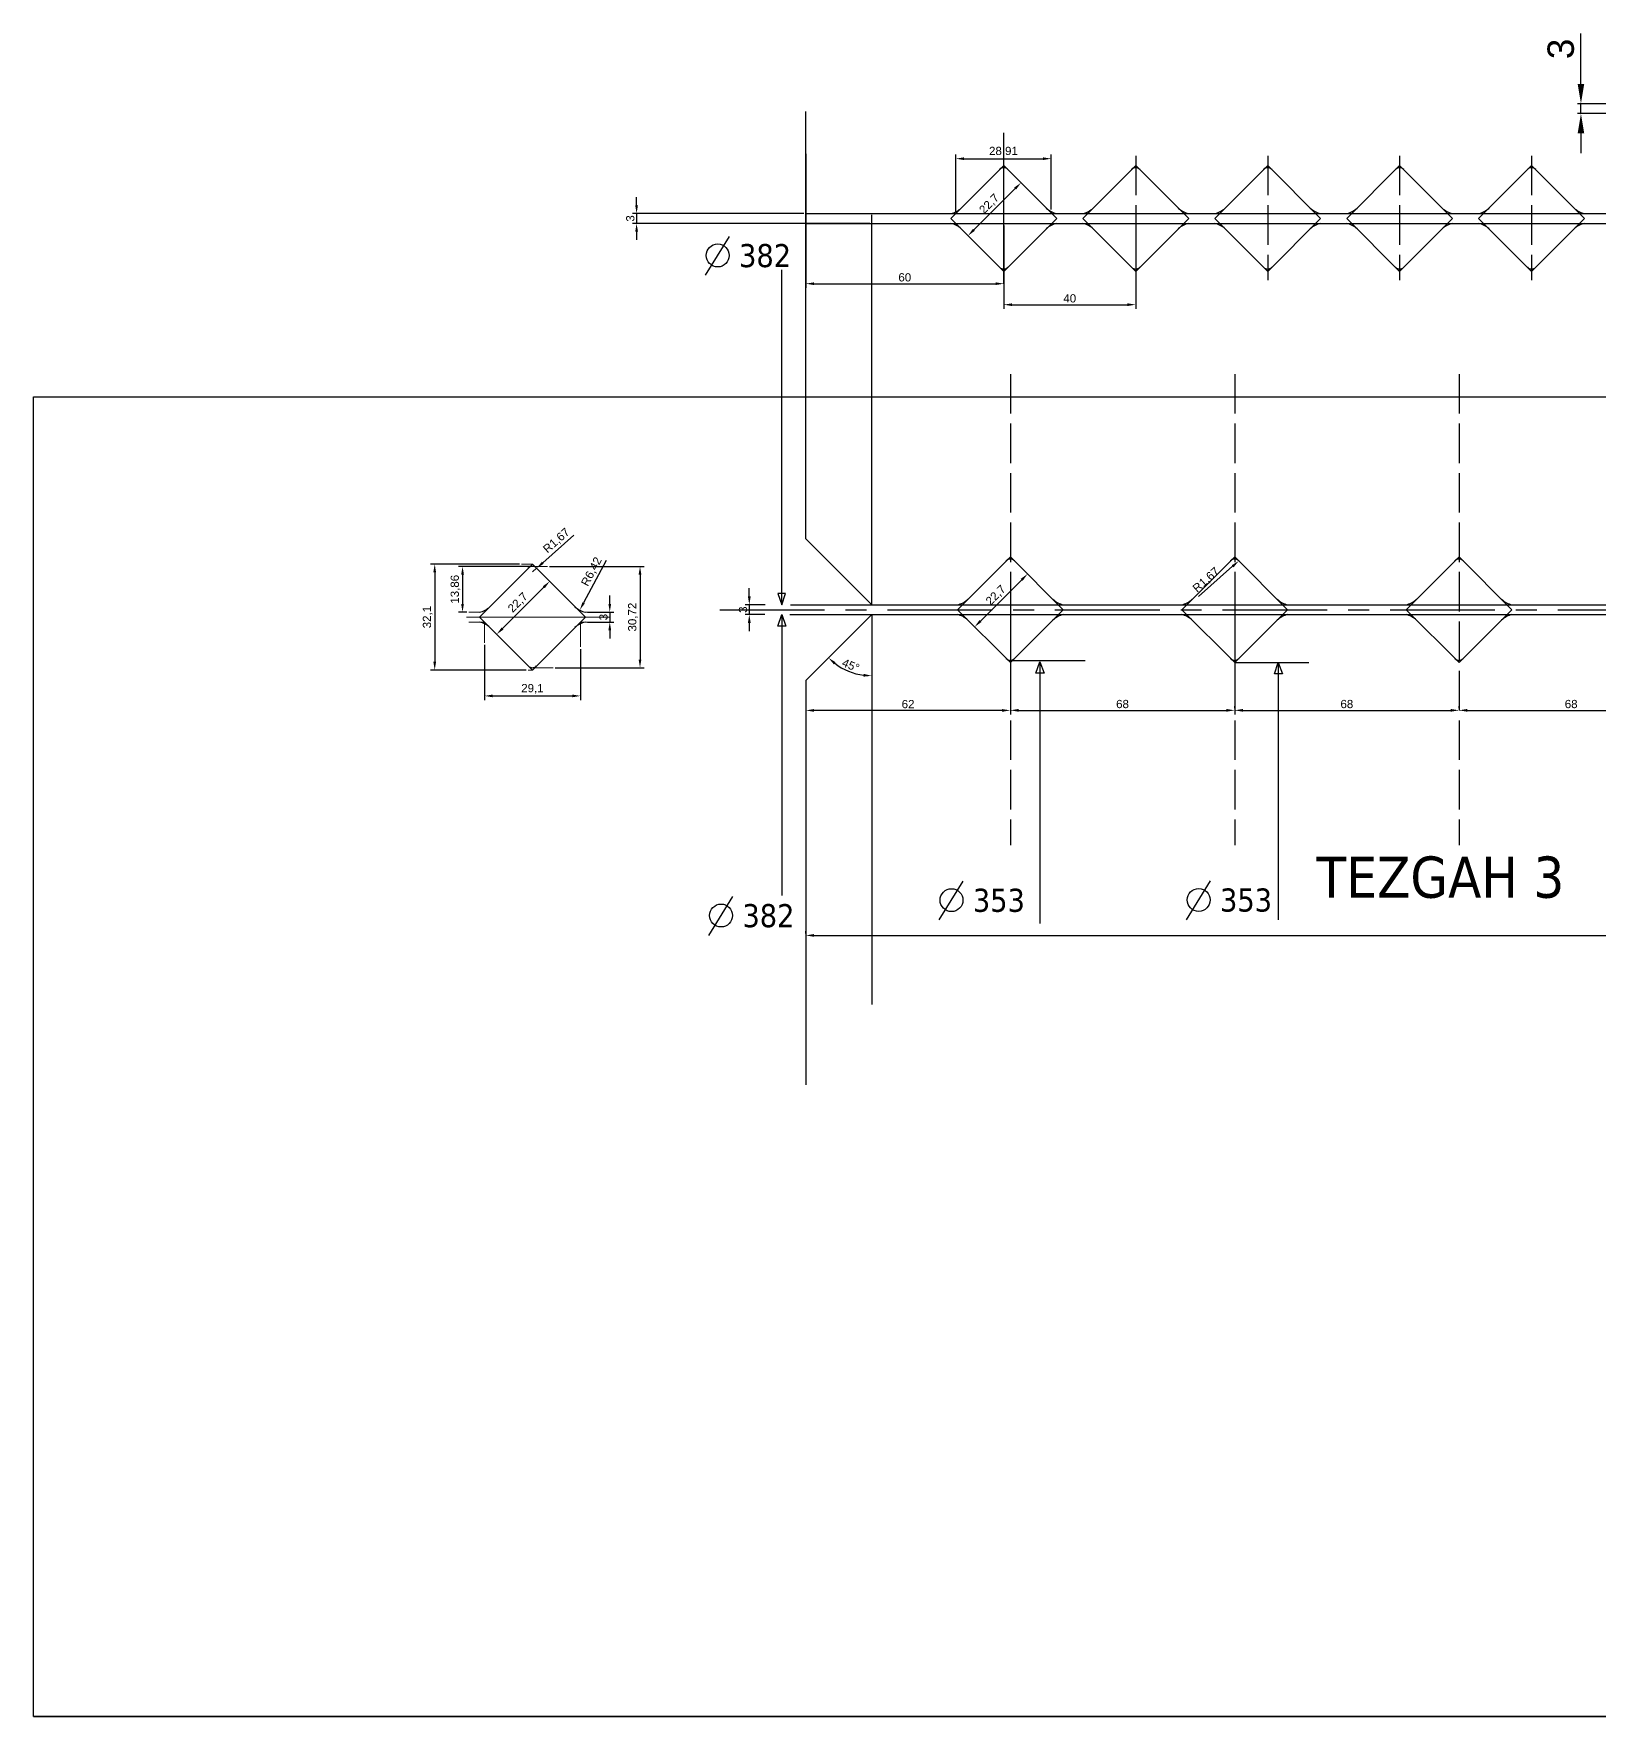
# Model space of a CAD drawing. Header units: millimetres. Extents: x 1526 to 31626, y -4643 to 9189.
# Drawn here: x 23046 to 23520, y -1443 to -933 of the extents above; entities that cross this region are included whole.
import ezdxf

# ---------------------------------------------------------------- set-up
doc = ezdxf.new("R2010")
doc.units = ezdxf.units.MM
doc.linetypes.add('ACAD_ISO02W100', pattern=[15, 12, -3])
doc.linetypes.add('CENTER', pattern=[50.8, 31.75, -6.35, 6.35, -6.35])
doc.styles.get("Standard").update_dxf_attribs({"font": 'arial.ttf'})
doc.dimstyles.new('ISO-25', dxfattribs={"dimtxt": 2.5, "dimasz": 2.5, "dimexe": 1.25, "dimexo": 0.625, "dimtad": 1, "dimtxsty": 'Standard', "dimcen": 2.5, "dimadec": 0, "dimazin": 0, "dimtfac": 1, "dimtmove": 0, "dimatfit": 3, "dimfxl": 1, "dimarcsym": 0})
doc.dimstyles.new('ISO-25$0', dxfattribs={"dimscale": 2, "dimtxt": 4, "dimasz": 3, "dimexe": 0.5, "dimexo": 0, "dimgap": 1, "dimtad": 1, "dimtxsty": 'Standard', "dimcen": 3, "dimclrd": 150, "dimclre": 150, "dimadec": 0, "dimazin": 0, "dimtfac": 1, "dimtmove": 0, "dimatfit": 3, "dimfxl": 1, "dimlwd": -1, "dimarcsym": 0})

# ---------------------------------------------------------------- blocks, each defined once
blk = doc.blocks.new('*D828')
at = {"color": 150, "transparency": 16777216}
for p, q in [((23514.82, -948.53), (23514.82, -933.29)), ((23514.82, -957.53), (23514.82, -954.53)), ((23514.82, -963.53), (23514.82, -969.53))]:
    blk.add_line(p, q, dxfattribs=at)
at = {"color": 150, "lineweight": -2, "transparency": 16777216}
for p, q in [((23573.6, -954.53), (23513.82, -954.53)), ((23573.6, -957.53), (23513.82, -957.53))]:
    blk.add_line(p, q, dxfattribs=at)
at = {"color": 150, "transparency": 16777216}
for points in [[(23513.82, -948.53), (23515.82, -948.53), (23514.82, -954.53)], [(23513.82, -963.53), (23515.82, -963.53), (23514.82, -957.53)]]:
    blk.add_solid(points, dxfattribs=at)
at = {"layer": 'Defpoints', "color": 0, "transparency": 16777216}
for p in [(23514.82, -954.53), (23573.6, -954.53), (23573.6, -957.53)]:
    blk.add_point(p, dxfattribs=at)
at = {"color": 0, "lineweight": 13, "transparency": 16777216, "insert": (23508.73, -937.91), "char_height": 8, "attachment_point": 5, "rotation": 90}
blk.add_mtext('3', dxfattribs=at)
blk = doc.blocks.new('*D2179')
at = {"color": 0, "lineweight": -2, "transparency": 16777216}
for p, q in [((23279.85, -1206.04), (23279.85, -1205.42)), ((23282.35, -1206.67), (23877.35, -1206.67)), ((23879.85, -1251.37), (23879.85, -1205.42))]:
    blk.add_line(p, q, dxfattribs=at)
at = {"color": 0, "transparency": 16777216}
for points in [[(23282.35, -1206.25), (23282.35, -1207.08), (23279.85, -1206.67)], [(23877.35, -1206.25), (23877.35, -1207.08), (23879.85, -1206.67)]]:
    blk.add_solid(points, dxfattribs=at)
at = {"layer": 'Defpoints', "color": 0, "transparency": 16777216}
for p in [(23279.85, -1206.67), (23879.85, -1206.67), (23879.85, -1251.99)]:
    blk.add_point(p, dxfattribs=at)
at = {"color": 0, "transparency": 16777216, "insert": (23579.85, -1204.77), "char_height": 2.5, "attachment_point": 5}
blk.add_mtext('600', dxfattribs=at)
blk = doc.blocks.new('*D2075')
at = {"color": 0, "lineweight": -2, "transparency": 16777216}
for p, q in [((23262.72, -1103.91), (23262.72, -1101.41)), ((23267.56, -1106.41), (23261.47, -1106.41)), ((23262.72, -1106.41), (23262.72, -1109.41)), ((23267.4, -1109.41), (23261.47, -1109.41)), ((23262.72, -1111.91), (23262.72, -1114.41))]:
    blk.add_line(p, q, dxfattribs=at)
at = {"color": 0, "transparency": 16777216}
for points in [[(23262.3, -1103.91), (23263.14, -1103.91), (23262.72, -1106.41)], [(23262.3, -1111.91), (23263.14, -1111.91), (23262.72, -1109.41)]]:
    blk.add_solid(points, dxfattribs=at)
at = {"layer": 'Defpoints', "color": 0, "transparency": 16777216}
for p in [(23268.19, -1106.41), (23262.72, -1109.41), (23268.02, -1109.41)]:
    blk.add_point(p, dxfattribs=at)
at = {"color": 0, "transparency": 16777216, "insert": (23260.82, -1107.91), "char_height": 2.5, "attachment_point": 5, "rotation": 90}
blk.add_mtext('3', dxfattribs=at)
blk = doc.blocks.new('*D2076')
at = {"color": 0, "lineweight": -2, "transparency": 16777216}
for p, q in [((23279.85, -1138.91), (23279.85, -1139.7)), ((23339.35, -1138.45), (23282.35, -1138.45)), ((23341.85, -1138.91), (23341.85, -1139.7))]:
    blk.add_line(p, q, dxfattribs=at)
at = {"color": 0, "transparency": 16777216}
for points in [[(23282.35, -1138.04), (23282.35, -1138.87), (23279.85, -1138.45)], [(23339.35, -1138.04), (23339.35, -1138.87), (23341.85, -1138.45)]]:
    blk.add_solid(points, dxfattribs=at)
at = {"layer": 'Defpoints', "color": 0, "transparency": 16777216}
for p in [(23279.85, -1138.29), (23279.85, -1138.45), (23341.85, -1138.29)]:
    blk.add_point(p, dxfattribs=at)
at = {"color": 0, "transparency": 16777216, "insert": (23310.85, -1136.55), "char_height": 2.5, "attachment_point": 5}
blk.add_mtext('62', dxfattribs=at)
blk = doc.blocks.new('*D2180')
at = {"color": 0, "lineweight": -2, "transparency": 16777216}
blk.add_arc((23299.85, -1109.41), 18.55, 232.7268, 262.2732, dxfattribs=at)
at = {"color": 0, "transparency": 16777216}
for points in [[(23288.34, -1124.49), (23288.89, -1123.86), (23286.74, -1122.53)], [(23297.39, -1127.38), (23297.33, -1128.21), (23299.85, -1127.97)]]:
    blk.add_solid(points, dxfattribs=at)
at = {"layer": 'Defpoints', "color": 0, "transparency": 16777216}
for p in [(23299.85, -1109.41), (23299.85, -1109.41), (23290.58, -1125.48), (23279.85, -1129.41), (23299.85, -1227.64)]:
    blk.add_point(p, dxfattribs=at)
at = {"color": 0, "transparency": 16777216, "insert": (23293.48, -1124.8), "char_height": 2.5, "attachment_point": 5, "rotation": 337.5}
blk.add_mtext('45°', dxfattribs=at)
blk = doc.blocks.new('*D2182')
at = {"color": 0, "lineweight": -2, "transparency": 16777216}
for p, q in [((23342.3, -1092.31), (23347.96, -1097.97)), ((23332.79, -1111.37), (23345.31, -1098.85)), ((23326.24, -1108.36), (23331.91, -1114.02))]:
    blk.add_line(p, q, dxfattribs=at)
at = {"color": 0, "transparency": 16777216}
for points in [[(23345.01, -1098.56), (23345.6, -1099.15), (23347.08, -1097.08)], [(23332.5, -1111.07), (23333.09, -1111.66), (23331.02, -1113.14)]]:
    blk.add_solid(points, dxfattribs=at)
at = {"layer": 'Defpoints', "color": 0, "transparency": 16777216}
for p in [(23341.85, -1091.86), (23347.08, -1097.08), (23325.8, -1107.91)]:
    blk.add_point(p, dxfattribs=at)
at = {"color": 0, "transparency": 16777216, "insert": (23337.55, -1103.61), "char_height": 2.5, "attachment_point": 5, "rotation": 45}
blk.add_mtext('22,7', dxfattribs=at)
blk = doc.blocks.new('*D2077')
at = {"color": 0, "lineweight": -2, "transparency": 16777216}
for p, q in [((23341.85, -1108.54), (23341.85, -1139.68)), ((23409.85, -1108.54), (23409.85, -1139.68)), ((23344.35, -1138.43), (23407.35, -1138.43))]:
    blk.add_line(p, q, dxfattribs=at)
at = {"color": 0, "transparency": 16777216}
for points in [[(23344.35, -1138.01), (23344.35, -1138.85), (23341.85, -1138.43)], [(23407.35, -1138.01), (23407.35, -1138.85), (23409.85, -1138.43)]]:
    blk.add_solid(points, dxfattribs=at)
at = {"layer": 'Defpoints', "color": 0, "transparency": 16777216}
for p in [(23341.85, -1107.91), (23409.85, -1107.91), (23409.85, -1138.43)]:
    blk.add_point(p, dxfattribs=at)
at = {"color": 0, "transparency": 16777216, "insert": (23375.85, -1136.53), "char_height": 2.5, "attachment_point": 5}
blk.add_mtext('68', dxfattribs=at)
blk = doc.blocks.new('*D1994')
at = {"color": 0, "lineweight": -2, "transparency": 16777216}
for p, q in [((23409.85, -1137.81), (23409.85, -1137.18)), ((23477.85, -1137.81), (23477.85, -1137.18)), ((23412.35, -1138.43), (23475.35, -1138.43))]:
    blk.add_line(p, q, dxfattribs=at)
at = {"color": 0, "transparency": 16777216}
for points in [[(23412.35, -1138.01), (23412.35, -1138.85), (23409.85, -1138.43)], [(23475.35, -1138.01), (23475.35, -1138.85), (23477.85, -1138.43)]]:
    blk.add_solid(points, dxfattribs=at)
at = {"layer": 'Defpoints', "color": 0, "transparency": 16777216}
for p in [(23409.85, -1138.43), (23477.85, -1138.43), (23477.85, -1138.43)]:
    blk.add_point(p, dxfattribs=at)
at = {"color": 0, "transparency": 16777216, "insert": (23443.85, -1136.53), "char_height": 2.5, "attachment_point": 5}
blk.add_mtext('68', dxfattribs=at)
blk = doc.blocks.new('*D1995')
at = {"color": 0, "lineweight": -2, "transparency": 16777216}
for p, q in [((23477.85, -1137.81), (23477.85, -1137.18)), ((23545.85, -1137.81), (23545.85, -1137.18)), ((23480.35, -1138.43), (23543.35, -1138.43))]:
    blk.add_line(p, q, dxfattribs=at)
at = {"color": 0, "transparency": 16777216}
for points in [[(23480.35, -1138.01), (23480.35, -1138.85), (23477.85, -1138.43)], [(23543.35, -1138.01), (23543.35, -1138.85), (23545.85, -1138.43)]]:
    blk.add_solid(points, dxfattribs=at)
at = {"layer": 'Defpoints', "color": 0, "transparency": 16777216}
for p in [(23477.85, -1138.43), (23545.85, -1138.43), (23545.85, -1138.43)]:
    blk.add_point(p, dxfattribs=at)
at = {"color": 0, "transparency": 16777216, "insert": (23511.85, -1136.53), "char_height": 2.5, "attachment_point": 5}
blk.add_mtext('68', dxfattribs=at)
blk = doc.blocks.new('*D2192')
at = {"color": 0, "lineweight": -2, "transparency": 16777216}
for p, q in [((23340.3, -973.7), (23345.96, -979.36)), ((23330.79, -992.76), (23343.31, -980.25)), ((23324.24, -989.75), (23329.91, -995.41))]:
    blk.add_line(p, q, dxfattribs=at)
at = {"color": 0, "transparency": 16777216}
for points in [[(23343.01, -979.95), (23343.6, -980.54), (23345.08, -978.48)], [(23330.5, -992.47), (23331.09, -993.06), (23329.02, -994.53)]]:
    blk.add_solid(points, dxfattribs=at)
at = {"layer": 'Defpoints', "color": 0, "transparency": 16777216}
for p in [(23339.85, -973.26), (23345.08, -978.48), (23323.8, -989.31)]:
    blk.add_point(p, dxfattribs=at)
at = {"color": 0, "transparency": 16777216, "insert": (23335.55, -985), "char_height": 2.5, "attachment_point": 5, "rotation": 45}
blk.add_mtext('22,7', dxfattribs=at)
blk = doc.blocks.new('*D2193')
at = {"color": 0, "lineweight": -2, "transparency": 16777216}
for p, q in [((23325.3, -987.18), (23325.3, -969.95)), ((23327.8, -971.2), (23351.71, -971.2)), ((23354.21, -986.58), (23354.21, -969.95))]:
    blk.add_line(p, q, dxfattribs=at)
at = {"color": 0, "transparency": 16777216}
for points in [[(23327.8, -970.78), (23327.8, -971.61), (23325.3, -971.2)], [(23351.71, -970.78), (23351.71, -971.61), (23354.21, -971.2)]]:
    blk.add_solid(points, dxfattribs=at)
at = {"layer": 'Defpoints', "color": 0, "transparency": 16777216}
for p in [(23354.21, -971.2), (23325.3, -987.81), (23354.21, -987.2)]:
    blk.add_point(p, dxfattribs=at)
at = {"color": 0, "transparency": 16777216, "insert": (23339.76, -969.07), "char_height": 2.5, "attachment_point": 5}
blk.add_mtext('28,91', dxfattribs=at)
blk = doc.blocks.new('*D2196')
at = {"color": 0, "lineweight": -2, "transparency": 16777216}
for p, q in [((23279.85, -991.43), (23279.85, -1010.34)), ((23339.85, -991.43), (23339.85, -1010.34)), ((23282.35, -1009.09), (23337.35, -1009.09))]:
    blk.add_line(p, q, dxfattribs=at)
at = {"color": 0, "transparency": 16777216}
for points in [[(23282.35, -1008.67), (23282.35, -1009.5), (23279.85, -1009.09)], [(23337.35, -1008.67), (23337.35, -1009.5), (23339.85, -1009.09)]]:
    blk.add_solid(points, dxfattribs=at)
at = {"layer": 'Defpoints', "color": 0, "transparency": 16777216}
for p in [(23279.85, -990.81), (23339.85, -990.81), (23339.85, -1009.09)]:
    blk.add_point(p, dxfattribs=at)
at = {"color": 0, "transparency": 16777216, "insert": (23309.85, -1007.18), "char_height": 2.5, "attachment_point": 5}
blk.add_mtext('60', dxfattribs=at)
blk = doc.blocks.new('*D2197')
at = {"color": 0, "lineweight": -2, "transparency": 16777216}
for p, q in [((23339.85, -992.06), (23339.85, -1016.7)), ((23379.85, -991.43), (23379.85, -1016.7)), ((23342.35, -1015.45), (23377.35, -1015.45))]:
    blk.add_line(p, q, dxfattribs=at)
at = {"color": 0, "transparency": 16777216}
for points in [[(23342.35, -1015.04), (23342.35, -1015.87), (23339.85, -1015.45)], [(23377.35, -1015.04), (23377.35, -1015.87), (23379.85, -1015.45)]]:
    blk.add_solid(points, dxfattribs=at)
at = {"layer": 'Defpoints', "color": 0, "transparency": 16777216}
for p in [(23339.85, -991.43), (23379.85, -990.81), (23379.85, -1015.45)]:
    blk.add_point(p, dxfattribs=at)
at = {"color": 0, "transparency": 16777216, "insert": (23359.85, -1013.55), "char_height": 2.5, "attachment_point": 5}
blk.add_mtext('40', dxfattribs=at)
blk = doc.blocks.new('*D2109')
at = {"color": 0, "lineweight": -2, "transparency": 16777216}
for p, q in [((23197.42, -1094.55), (23203.08, -1100.21)), ((23187.92, -1113.61), (23200.43, -1101.1)), ((23181.37, -1110.6), (23187.03, -1116.27))]:
    blk.add_line(p, q, dxfattribs=at)
at = {"color": 0, "transparency": 16777216}
for points in [[(23200.14, -1100.8), (23200.73, -1101.39), (23202.2, -1099.33)], [(23187.62, -1113.32), (23188.21, -1113.91), (23186.15, -1115.38)]]:
    blk.add_solid(points, dxfattribs=at)
at = {"layer": 'Defpoints', "color": 0, "transparency": 16777216}
for p in [(23196.98, -1094.11), (23202.2, -1099.33), (23180.93, -1110.16)]:
    blk.add_point(p, dxfattribs=at)
at = {"color": 0, "transparency": 16777216, "insert": (23192.67, -1105.85), "char_height": 2.5, "attachment_point": 5, "rotation": 45}
blk.add_mtext('22,7', dxfattribs=at)
blk = doc.blocks.new('*D2110')
at = {"color": 0, "lineweight": -2, "transparency": 16777216}
for p, q in [((23220.42, -1106.16), (23220.42, -1103.66)), ((23213.65, -1108.66), (23221.67, -1108.66)), ((23213.65, -1111.66), (23221.67, -1111.66)), ((23220.42, -1108.66), (23220.42, -1111.66)), ((23220.42, -1114.16), (23220.42, -1116.66))]:
    blk.add_line(p, q, dxfattribs=at)
at = {"color": 0, "transparency": 16777216}
for points in [[(23220.01, -1106.16), (23220.84, -1106.16), (23220.42, -1108.66)], [(23220.01, -1114.16), (23220.84, -1114.16), (23220.42, -1111.66)]]:
    blk.add_solid(points, dxfattribs=at)
at = {"layer": 'Defpoints', "color": 0, "transparency": 16777216}
for p in [(23213.03, -1108.66), (23213.03, -1111.66), (23220.42, -1111.66)]:
    blk.add_point(p, dxfattribs=at)
at = {"color": 0, "lineweight": 15, "transparency": 16777216, "insert": (23218.52, -1110.16), "char_height": 2.5, "attachment_point": 5, "rotation": 90}
blk.add_mtext('3', dxfattribs=at)
blk = doc.blocks.new('*D2111')
at = {"color": 0, "lineweight": -2, "transparency": 16777216}
blk.add_line((23219.29, -1092.97), (23212.48, -1105.84), dxfattribs=at)
at = {"color": 0, "transparency": 16777216}
blk.add_solid([(23212.12, -1105.64), (23212.85, -1106.03), (23211.32, -1108.05)], dxfattribs=at)
at = {"layer": 'Defpoints', "color": 0, "transparency": 16777216}
for p in [(23214.32, -1102.37), (23211.32, -1108.05)]:
    blk.add_point(p, dxfattribs=at)
at = {"color": 0, "lineweight": 15, "transparency": 16777216, "insert": (23215.04, -1096.44), "char_height": 2.5, "attachment_point": 5, "rotation": 62.1285}
blk.add_mtext('R6,42', dxfattribs=at)
blk = doc.blocks.new('*D2112')
at = {"color": 0, "lineweight": -2, "transparency": 16777216}
for p, q in [((23209.56, -1085.32), (23200.1, -1093.7)), ((23196.98, -1096.47), (23198.23, -1095.36))]:
    blk.add_line(p, q, dxfattribs=at)
at = {"color": 0, "transparency": 16777216}
blk.add_solid([(23199.83, -1093.39), (23200.38, -1094.02), (23198.23, -1095.36)], dxfattribs=at)
at = {"layer": 'Defpoints', "color": 0, "transparency": 16777216}
for p in [(23196.98, -1096.47), (23198.23, -1095.36)]:
    blk.add_point(p, dxfattribs=at)
at = {"color": 0, "lineweight": 15, "transparency": 16777216, "insert": (23204.35, -1087.09), "char_height": 2.5, "attachment_point": 5, "rotation": 41.5487}
blk.add_mtext('R1,67', dxfattribs=at)
blk = doc.blocks.new('*D2113')
at = {"color": 0, "lineweight": -2, "transparency": 16777216}
for p, q in [((23196.35, -1094.8), (23174.54, -1094.8)), ((23175.79, -1097.3), (23175.79, -1106.16)), ((23177.1, -1108.66), (23174.54, -1108.66))]:
    blk.add_line(p, q, dxfattribs=at)
at = {"color": 0, "transparency": 16777216}
for points in [[(23175.37, -1097.3), (23176.21, -1097.3), (23175.79, -1094.8)], [(23175.37, -1106.16), (23176.21, -1106.16), (23175.79, -1108.66)]]:
    blk.add_solid(points, dxfattribs=at)
at = {"layer": 'Defpoints', "color": 0, "transparency": 16777216}
for p in [(23196.98, -1094.8), (23175.79, -1108.66), (23177.73, -1108.66)]:
    blk.add_point(p, dxfattribs=at)
at = {"color": 0, "lineweight": 15, "transparency": 16777216, "insert": (23173.66, -1101.73), "char_height": 2.5, "attachment_point": 5, "rotation": 90}
blk.add_mtext('13,86', dxfattribs=at)
blk = doc.blocks.new('*D2114')
at = {"color": 0, "lineweight": -2, "transparency": 16777216}
for p, q in [((23193.05, -1094.11), (23166.11, -1094.11)), ((23167.36, -1096.61), (23167.36, -1123.71)), ((23195.04, -1126.21), (23166.11, -1126.21))]:
    blk.add_line(p, q, dxfattribs=at)
at = {"color": 0, "transparency": 16777216}
for points in [[(23166.94, -1096.61), (23167.77, -1096.61), (23167.36, -1094.11)], [(23166.94, -1123.71), (23167.77, -1123.71), (23167.36, -1126.21)]]:
    blk.add_solid(points, dxfattribs=at)
at = {"layer": 'Defpoints', "color": 0, "transparency": 16777216}
for p in [(23193.67, -1094.11), (23167.36, -1126.21), (23195.66, -1126.21)]:
    blk.add_point(p, dxfattribs=at)
at = {"color": 0, "lineweight": 15, "transparency": 16777216, "insert": (23165.23, -1110.16), "char_height": 2.5, "attachment_point": 5, "rotation": 90}
blk.add_mtext('32,1', dxfattribs=at)
blk = doc.blocks.new('*D2115')
at = {"color": 0, "lineweight": -2, "transparency": 16777216}
for p, q in [((23202.19, -1094.8), (23230.84, -1094.8)), ((23229.59, -1097.3), (23229.59, -1123.02)), ((23203.86, -1125.52), (23230.84, -1125.52))]:
    blk.add_line(p, q, dxfattribs=at)
at = {"color": 0, "transparency": 16777216}
for points in [[(23229.17, -1097.3), (23230, -1097.3), (23229.59, -1094.8)], [(23229.17, -1123.02), (23230, -1123.02), (23229.59, -1125.52)]]:
    blk.add_solid(points, dxfattribs=at)
at = {"layer": 'Defpoints', "color": 0, "transparency": 16777216}
for p in [(23201.56, -1094.8), (23203.23, -1125.52), (23229.59, -1125.52)]:
    blk.add_point(p, dxfattribs=at)
at = {"color": 0, "lineweight": 15, "transparency": 16777216, "insert": (23227.46, -1110.16), "char_height": 2.5, "attachment_point": 5, "rotation": 90}
blk.add_mtext('30,72', dxfattribs=at)
blk = doc.blocks.new('*D2116')
at = {"color": 0, "lineweight": -2, "transparency": 16777216}
for p, q in [((23182.43, -1118.61), (23182.43, -1135.31)), ((23211.53, -1119.84), (23211.53, -1135.31)), ((23184.93, -1134.06), (23209.03, -1134.06))]:
    blk.add_line(p, q, dxfattribs=at)
at = {"color": 0, "transparency": 16777216}
for points in [[(23184.93, -1133.64), (23184.93, -1134.47), (23182.43, -1134.06)], [(23209.03, -1133.64), (23209.03, -1134.47), (23211.53, -1134.06)]]:
    blk.add_solid(points, dxfattribs=at)
at = {"layer": 'Defpoints', "color": 0, "transparency": 16777216}
for p in [(23182.43, -1117.98), (23211.53, -1119.21), (23211.53, -1134.06)]:
    blk.add_point(p, dxfattribs=at)
at = {"color": 0, "lineweight": 15, "transparency": 16777216, "insert": (23196.98, -1131.93), "char_height": 2.5, "attachment_point": 5}
blk.add_mtext('29,1', dxfattribs=at)
blk = doc.blocks.new('*D2127')
at = {"color": 0, "lineweight": -2, "transparency": 16777216}
blk.add_line((23398.89, -1103.94), (23409.24, -1094.77), dxfattribs=at)
at = {"color": 0, "transparency": 16777216}
blk.add_solid([(23408.96, -1094.46), (23409.51, -1095.09), (23411.11, -1093.12)], dxfattribs=at)
at = {"layer": 'Defpoints', "color": 0, "transparency": 16777216}
for p in [(23409.85, -1094.23), (23411.11, -1093.12)]:
    blk.add_point(p, dxfattribs=at)
at = {"color": 0, "lineweight": 15, "transparency": 16777216, "insert": (23401.28, -1098.99), "char_height": 2.5, "attachment_point": 5, "rotation": 41.5487}
blk.add_mtext('R1,67', dxfattribs=at)
blk = doc.blocks.new('*D2139')
at = {"color": 0, "lineweight": -2, "transparency": 16777216}
for p, q in [((23228.55, -985.31), (23228.55, -982.81)), ((23279.23, -987.81), (23227.3, -987.81)), ((23228.55, -987.81), (23228.55, -990.81)), ((23299.23, -990.81), (23227.3, -990.81)), ((23228.55, -993.31), (23228.55, -995.81))]:
    blk.add_line(p, q, dxfattribs=at)
at = {"color": 0, "transparency": 16777216}
for points in [[(23228.14, -985.31), (23228.97, -985.31), (23228.55, -987.81)], [(23228.14, -993.31), (23228.97, -993.31), (23228.55, -990.81)]]:
    blk.add_solid(points, dxfattribs=at)
at = {"layer": 'Defpoints', "color": 0, "transparency": 16777216}
for p in [(23279.85, -987.81), (23228.55, -990.81), (23299.85, -990.81)]:
    blk.add_point(p, dxfattribs=at)
at = {"color": 0, "lineweight": 15, "transparency": 16777216, "insert": (23226.65, -989.31), "char_height": 2.5, "attachment_point": 5, "rotation": 90}
blk.add_mtext('3', dxfattribs=at)

msp = doc.modelspace()

# ---------------------------------------------------------------- linework, layer by layer
for p, q in [((23279.85359, -1025.97681), (23279.85359, -956.88865)), ((23339.85359, -1009.0854), (23339.85359, -963.39013)), ((23279.85359, -969.67341), (23279.85359, -1010.3354)), ((23339.85359, -973.25641), (23323.80226, -989.30773)), ((23339.85359, -973.25641), (23338.60075, -974.50925)), ((23355.90491, -989.30773), (23339.85359, -973.25641)), ((23379.85359, -973.25641), (23363.80226, -989.30773)), ((23379.85359, -973.25641), (23363.80226, -989.30773)), ((23379.85359, -973.25641), (23378.60075, -974.50925)), ((23379.85359, -973.25641), (23378.60075, -974.50925)), ((23395.90491, -989.30773), (23379.85359, -973.25641)), ((23395.90491, -989.30773), (23379.85359, -973.25641)), ((23419.85359, -973.25641), (23403.80226, -989.30773)), ((23419.85359, -973.25641), (23403.80226, -989.30773)), ((23419.85359, -973.25641), (23403.80226, -989.30773)), ((23419.85359, -973.25641), (23418.60075, -974.50925)), ((23419.85359, -973.25641), (23418.60075, -974.50925)), ((23419.85359, -973.25641), (23418.60075, -974.50925)), ((23435.90491, -989.30773), (23419.85359, -973.25641)), ((23435.90491, -989.30773), (23419.85359, -973.25641)), ((23435.90491, -989.30773), (23419.85359, -973.25641)), ((23459.85359, -973.25641), (23443.80226, -989.30773)), ((23459.85359, -973.25641), (23443.80226, -989.30773)), ((23459.85359, -973.25641), (23443.80226, -989.30773)), ((23459.85359, -973.25641), (23458.60075, -974.50925)), ((23459.85359, -973.25641), (23458.60075, -974.50925)), ((23459.85359, -973.25641), (23458.60075, -974.50925)), ((23475.90491, -989.30773), (23459.85359, -973.25641)), ((23475.90491, -989.30773), (23459.85359, -973.25641)), ((23475.90491, -989.30773), (23459.85359, -973.25641)), ((23499.85359, -973.25641), (23483.80226, -989.30773)), ((23499.85359, -973.25641), (23483.80226, -989.30773)), ((23499.85359, -973.25641), (23483.80226, -989.30773)), ((23499.85359, -973.25641), (23498.60075, -974.50925)), ((23499.85359, -973.25641), (23498.60075, -974.50925)), ((23499.85359, -973.25641), (23498.60075, -974.50925)), ((23515.90491, -989.30773), (23499.85359, -973.25641)), ((23515.90491, -989.30773), (23499.85359, -973.25641)), ((23515.90491, -989.30773), (23499.85359, -973.25641)), ((23279.85359, -987.80773), (23879.85359, -987.80773)), ((23299.85359, -1104.41477), (23299.85359, -988.1933)), ((23299.85359, -1106.41477), (23299.85359, -988.43338)), ((23323.80226, -989.30773), (23339.85359, -1005.35906)), ((23339.85359, -1005.35906), (23355.90491, -989.30773)), ((23363.80226, -989.30773), (23379.85359, -1005.35906)), ((23363.80226, -989.30773), (23379.85359, -1005.35906)), ((23379.85359, -1005.35906), (23395.90491, -989.30773)), ((23379.85359, -1005.35906), (23395.90491, -989.30773)), ((23403.80226, -989.30773), (23419.85359, -1005.35906)), ((23403.80226, -989.30773), (23419.85359, -1005.35906)), ((23403.80226, -989.30773), (23419.85359, -1005.35906)), ((23419.85359, -1005.35906), (23435.90491, -989.30773)), ((23419.85359, -1005.35906), (23435.90491, -989.30773)), ((23419.85359, -1005.35906), (23435.90491, -989.30773)), ((23443.80226, -989.30773), (23459.85359, -1005.35906)), ((23443.80226, -989.30773), (23459.85359, -1005.35906)), ((23443.80226, -989.30773), (23459.85359, -1005.35906)), ((23459.85359, -1005.35906), (23475.90491, -989.30773)), ((23459.85359, -1005.35906), (23475.90491, -989.30773)), ((23459.85359, -1005.35906), (23475.90491, -989.30773)), ((23483.80226, -989.30773), (23499.85359, -1005.35906)), ((23483.80226, -989.30773), (23499.85359, -1005.35906)), ((23483.80226, -989.30773), (23499.85359, -1005.35906)), ((23499.85359, -1005.35906), (23515.90491, -989.30773)), ((23499.85359, -1005.35906), (23515.90491, -989.30773)), ((23499.85359, -1005.35906), (23515.90491, -989.30773)), ((23279.85359, -990.80773), (23879.85359, -990.80773)), ((23249.43103, -1006.5451), (23256.71283, -994.7779)), ((23339.85359, -1005.35906), (23338.60075, -1004.10622)), ((23379.85359, -1005.35906), (23378.60075, -1004.10622)), ((23379.85359, -1005.35906), (23378.60075, -1004.10622)), ((23419.85359, -1005.35906), (23418.60075, -1004.10622)), ((23419.85359, -1005.35906), (23418.60075, -1004.10622)), ((23419.85359, -1005.35906), (23418.60075, -1004.10622)), ((23459.85359, -1005.35906), (23458.60075, -1004.10622)), ((23459.85359, -1005.35906), (23458.60075, -1004.10622)), ((23459.85359, -1005.35906), (23458.60075, -1004.10622)), ((23499.85359, -1005.35906), (23498.60075, -1004.10622)), ((23499.85359, -1005.35906), (23498.60075, -1004.10622)), ((23499.85359, -1005.35906), (23498.60075, -1004.10622)), ((23272.55258, -1106.41477), (23272.55258, -1004.93704)), ((23279.85359, -1086.41477), (23279.85359, -1025.97681)), ((23299.85359, -1106.41477), (23279.85359, -1086.41477)), ((23299.85359, -1106.41477), (23299.85359, -1086.41477)), ((23196.97772, -1094.1089), (23180.9264, -1110.16023)), ((23196.97772, -1094.1089), (23195.72488, -1095.36174)), ((23213.02905, -1110.16023), (23196.97772, -1094.1089)), ((23341.85359, -1091.86344), (23325.80226, -1107.91477)), ((23341.85359, -1091.86344), (23340.60075, -1093.11628)), ((23357.90491, -1107.91477), (23341.85359, -1091.86344)), ((23409.85359, -1091.86344), (23393.80226, -1107.91477)), ((23409.85359, -1091.86344), (23408.60075, -1093.11628)), ((23425.90491, -1107.91477), (23409.85359, -1091.86344)), ((23477.85359, -1091.86344), (23461.80226, -1107.91477)), ((23477.85359, -1091.86344), (23476.60075, -1093.11628)), ((23493.90491, -1107.91477), (23477.85359, -1091.86344)), ((23299.85359, -1106.41477), (23291.85359, -1098.41477)), ((23271.38663, -1102.95978), (23272.55258, -1106.41477)), ((23273.6457, -1102.95978), (23271.38663, -1102.95978)), ((23272.55258, -1106.41477), (23273.6457, -1102.95978)), ((23275.18514, -1106.41477), (23859.84883, -1106.41477)), ((23299.85359, -1106.41477), (23299.85359, -1104.41477)), ((23180.9264, -1110.16023), (23196.97772, -1126.21155)), ((23196.97772, -1126.21155), (23213.02905, -1110.16023)), ((23271.38663, -1112.86976), (23272.55258, -1109.41477)), ((23272.55258, -1109.41477), (23272.55257, -1194.55313)), ((23272.55258, -1109.41477), (23273.83685, -1112.86976)), ((23275.01728, -1109.41477), (23859.85359, -1109.41477)), ((23299.85359, -1109.41477), (23279.85359, -1129.41477)), ((23299.85359, -1109.41477), (23299.85359, -1227.63624)), ((23299.85359, -1111.41477), (23299.85359, -1227.63624)), ((23325.80226, -1107.91477), (23341.85359, -1123.96609)), ((23341.85359, -1123.96609), (23357.90491, -1107.91477)), ((23393.80226, -1107.91477), (23409.85359, -1123.96609)), ((23409.85359, -1123.96609), (23425.90491, -1107.91477)), ((23461.80226, -1107.91477), (23477.85359, -1123.96609)), ((23477.85359, -1123.96609), (23493.90491, -1107.91477)), ((23273.83685, -1112.86976), (23271.38663, -1112.86976)), ((23196.97772, -1126.21155), (23195.72488, -1124.95871)), ((23341.85359, -1123.96609), (23340.60075, -1122.71325)), ((23341.85359, -1123.27698), (23364.53485, -1123.27698)), ((23349.60314, -1127.13123), (23350.76909, -1123.67624)), ((23352.05337, -1127.13123), (23349.60314, -1127.13123)), ((23350.76909, -1123.67624), (23350.76908, -1203.01091)), ((23350.76909, -1123.67624), (23352.05337, -1127.13123)), ((23409.85359, -1123.96609), (23408.60075, -1122.71325)), ((23409.85359, -1123.96609), (23432.29015, -1123.96609)), ((23421.90818, -1127.37421), (23423.07412, -1123.91921)), ((23423.07412, -1123.91921), (23423.07412, -1201.91151)), ((23423.07412, -1123.91921), (23424.3584, -1127.37421)), ((23477.85359, -1123.96609), (23476.60075, -1122.71325)), ((23279.85359, -1129.41477), (23279.85359, -1251.99049)), ((23279.85359, -1129.41477), (23279.85359, -1178.84537)), ((23424.3584, -1127.37421), (23421.90818, -1127.37421)), ((23320.29696, -1201.98659), (23327.57876, -1190.21939)), ((23395.22625, -1201.91151), (23402.50805, -1190.14431)), ((23250.44466, -1206.64698), (23257.72646, -1194.87978))]:
    msp.add_line(p, q)
at = {"linetype": 'ACAD_ISO02W100'}
for p, q in [((23379.85359, -970.29841), (23379.85359, -1008.06973)), ((23379.85359, -970.29841), (23379.85359, -1008.06973)), ((23419.85359, -970.29841), (23419.85359, -1008.06973)), ((23419.85359, -970.29841), (23419.85359, -1008.06973)), ((23419.85359, -970.29841), (23419.85359, -1008.06973)), ((23459.85359, -970.29841), (23459.85359, -1008.06973)), ((23459.85359, -970.29841), (23459.85359, -1008.06973)), ((23459.85359, -970.29841), (23459.85359, -1008.06973)), ((23499.85359, -970.29841), (23499.85359, -1008.06973)), ((23499.85359, -970.29841), (23499.85359, -1008.06973)), ((23499.85359, -970.29841), (23499.85359, -1008.06973)), ((23341.85359, -1036.48091), (23341.85359, -1179.34862)), ((23409.85359, -1036.48091), (23409.85359, -1179.34862)), ((23477.85359, -1036.48091), (23477.85359, -1179.34862))]:
    msp.add_line(p, q, dxfattribs=at)
at = {"color": 3, "lineweight": 15}
for p, q in [((23196.97772, -1094.1089), (23193.67323, -1094.1089)), ((23196.97772, -1094.79802), (23201.5644, -1094.79802)), ((23220.4242, -1110.16023), (23176.96793, -1110.16023)), ((23180.9264, -1108.66023), (23177.72703, -1108.66023)), ((23182.4264, -1111.66023), (23177.72703, -1111.66023)), ((23182.4264, -1111.66023), (23182.4264, -1117.98019)), ((23211.52905, -1111.66023), (23215.923, -1111.66023)), ((23211.52905, -1111.66023), (23211.52905, -1119.21206)), ((23213.02905, -1108.66023), (23215.923, -1108.66023)), ((23196.97772, -1126.21155), (23195.66424, -1126.21155)), ((23196.97772, -1125.52244), (23203.23289, -1125.52244))]:
    msp.add_line(p, q, dxfattribs=at)
at = {"color": 1, "linetype": 'CENTER'}
msp.add_line((23253.78377, -1107.91477), (23917.70657, -1107.91477), dxfattribs=at)
at = {"color": 2}
for points in [[(23045.78241, -1443.4056), (23045.78241, -1043.4056), (24080.04858, -1043.4056), (24080.04858, -1443.4056), (23045.78241, -1443.4056), (23045.78241, -1043.4056)], [(23045.7824, -1443.40559), (24080.04858, -1443.40559)], [(23045.7824, -1443.40559), (24080.04858, -1443.40559)], [(23045.7824, -1443.40559), (24080.04858, -1443.40559)], [(23045.78241, -1443.40559), (24080.04859, -1443.40559)], [(23045.78241, -1443.40559), (24080.04859, -1443.40559)], [(23045.78241, -1443.4056), (24080.04858, -1443.4056)]]:
    msp.add_lwpolyline(points, dxfattribs=at)
for centre in [(23253.15433, -1000.52835), (23324.02026, -1195.96984), (23398.94955, -1195.89477), (23254.16795, -1200.63023)]:
    msp.add_circle(centre, 3.47217)
for centre, radius, start, end in [((23339.85359, -975.61956), 1.67404, 41.5486605, 138.4513395), ((23379.85359, -975.61956), 1.67404, 41.5486605, 138.4513395), ((23379.85359, -975.61956), 1.67404, 41.5486605, 138.4513395), ((23419.85359, -975.61956), 1.67404, 41.5486605, 138.4513395), ((23419.85359, -975.61956), 1.67404, 41.5486605, 138.4513395), ((23419.85359, -975.61956), 1.67404, 41.5486605, 138.4513395), ((23459.85359, -975.61956), 1.67404, 41.5486605, 138.4513395), ((23459.85359, -975.61956), 1.67404, 41.5486605, 138.4513395), ((23459.85359, -975.61956), 1.67404, 41.5486605, 138.4513395), ((23499.85359, -975.61956), 1.67404, 41.5486605, 138.4513395), ((23499.85359, -975.61956), 1.67404, 41.5486605, 138.4513395), ((23499.85359, -975.61956), 1.67404, 41.5486605, 138.4513395), ((23322.51475, -981.51843), 6.41973, 281.5694617, 313.77934), ((23357.19243, -981.51843), 6.41973, 226.22066, 258.4305383), ((23362.51475, -981.51843), 6.41973, 281.5694617, 313.77934), ((23362.51475, -981.51843), 6.41973, 281.5694617, 313.77934), ((23397.19243, -981.51843), 6.41973, 226.22066, 258.4305383), ((23397.19243, -981.51843), 6.41973, 226.22066, 258.4305383), ((23402.51475, -981.51843), 6.41973, 281.5694617, 313.77934), ((23402.51475, -981.51843), 6.41973, 281.5694617, 313.77934), ((23402.51475, -981.51843), 6.41973, 281.5694617, 313.77934), ((23437.19243, -981.51843), 6.41973, 226.22066, 258.4305383), ((23437.19243, -981.51843), 6.41973, 226.22066, 258.4305383), ((23437.19243, -981.51843), 6.41973, 226.22066, 258.4305383), ((23442.51475, -981.51843), 6.41973, 281.5694617, 313.77934), ((23442.51475, -981.51843), 6.41973, 281.5694617, 313.77934), ((23442.51475, -981.51843), 6.41973, 281.5694617, 313.77934), ((23477.19243, -981.51843), 6.41973, 226.22066, 258.4305383), ((23477.19243, -981.51843), 6.41973, 226.22066, 258.4305383), ((23477.19243, -981.51843), 6.41973, 226.22066, 258.4305383), ((23482.51475, -981.51843), 6.41973, 281.5694617, 313.77934), ((23482.51475, -981.51843), 6.41973, 281.5694617, 313.77934), ((23482.51475, -981.51843), 6.41973, 281.5694617, 313.77934), ((23517.19243, -981.51843), 6.41973, 226.22066, 258.4305383), ((23517.19243, -981.51843), 6.41973, 226.22066, 258.4305383), ((23517.19243, -981.51843), 6.41973, 226.22066, 258.4305383), ((23322.51475, -997.09703), 6.41973, 46.22066, 78.4305383), ((23357.19243, -997.09703), 6.41973, 101.5694617, 133.77934), ((23362.51475, -997.09703), 6.41973, 46.22066, 78.4305383), ((23362.51475, -997.09703), 6.41973, 46.22066, 78.4305383), ((23397.19243, -997.09703), 6.41973, 101.5694617, 133.77934), ((23397.19243, -997.09703), 6.41973, 101.5694617, 133.77934), ((23402.51475, -997.09703), 6.41973, 46.22066, 78.4305383), ((23402.51475, -997.09703), 6.41973, 46.22066, 78.4305383), ((23402.51475, -997.09703), 6.41973, 46.22066, 78.4305383), ((23437.19243, -997.09703), 6.41973, 101.5694617, 133.77934), ((23437.19243, -997.09703), 6.41973, 101.5694617, 133.77934), ((23437.19243, -997.09703), 6.41973, 101.5694617, 133.77934), ((23442.51475, -997.09703), 6.41973, 46.22066, 78.4305383), ((23442.51475, -997.09703), 6.41973, 46.22066, 78.4305383), ((23442.51475, -997.09703), 6.41973, 46.22066, 78.4305383), ((23477.19243, -997.09703), 6.41973, 101.5694617, 133.77934), ((23477.19243, -997.09703), 6.41973, 101.5694617, 133.77934), ((23477.19243, -997.09703), 6.41973, 101.5694617, 133.77934), ((23482.51475, -997.09703), 6.41973, 46.22066, 78.4305383), ((23482.51475, -997.09703), 6.41973, 46.22066, 78.4305383), ((23482.51475, -997.09703), 6.41973, 46.22066, 78.4305383), ((23517.19243, -997.09703), 6.41973, 101.5694617, 133.77934), ((23517.19243, -997.09703), 6.41973, 101.5694617, 133.77934), ((23517.19243, -997.09703), 6.41973, 101.5694617, 133.77934), ((23339.85359, -1002.9959), 1.67404, 221.5486605, 318.4513395), ((23379.85359, -1002.9959), 1.67404, 221.5486605, 318.4513395), ((23379.85359, -1002.9959), 1.67404, 221.5486605, 318.4513395), ((23419.85359, -1002.9959), 1.67404, 221.5486605, 318.4513395), ((23419.85359, -1002.9959), 1.67404, 221.5486605, 318.4513395), ((23419.85359, -1002.9959), 1.67404, 221.5486605, 318.4513395), ((23459.85359, -1002.9959), 1.67404, 221.5486605, 318.4513395), ((23459.85359, -1002.9959), 1.67404, 221.5486605, 318.4513395), ((23459.85359, -1002.9959), 1.67404, 221.5486605, 318.4513395), ((23499.85359, -1002.9959), 1.67404, 221.5486605, 318.4513395), ((23499.85359, -1002.9959), 1.67404, 221.5486605, 318.4513395), ((23499.85359, -1002.9959), 1.67404, 221.5486605, 318.4513395), ((23196.97772, -1096.47206), 1.67404, 41.5486605, 138.4513395), ((23341.85359, -1094.2266), 1.67404, 41.5486605, 138.4513395), ((23409.85359, -1094.2266), 1.67404, 41.5486605, 138.4513395), ((23477.85359, -1094.2266), 1.67404, 41.5486605, 138.4513395), ((23324.51475, -1100.12547), 6.41973, 281.5694617, 313.77934), ((23359.19243, -1100.12547), 6.41973, 226.22066, 258.4305383), ((23392.51475, -1100.12547), 6.41973, 281.5694617, 313.77934), ((23427.19243, -1100.12547), 6.41973, 226.22066, 258.4305383), ((23460.51475, -1100.12547), 6.41973, 281.5694617, 313.77934), ((23495.19243, -1100.12547), 6.41973, 226.22066, 258.4305383), ((23179.63888, -1102.37093), 6.41973, 281.5694617, 313.77934), ((23179.63888, -1117.94953), 6.41973, 46.22066, 78.4305383), ((23214.31656, -1102.37093), 6.41973, 226.22066, 258.4305383), ((23214.31656, -1117.94953), 6.41973, 101.5694617, 133.77934), ((23324.51475, -1115.70407), 6.41973, 46.22066, 78.4305383), ((23359.19243, -1115.70407), 6.41973, 101.5694617, 133.77934), ((23392.51475, -1115.70407), 6.41973, 46.22066, 78.4305383), ((23427.19243, -1115.70407), 6.41973, 101.5694617, 133.77934), ((23460.51475, -1115.70407), 6.41973, 46.22066, 78.4305383), ((23495.19243, -1115.70407), 6.41973, 101.5694617, 133.77934), ((23196.97772, -1123.8484), 1.67404, 221.5486605, 318.4513395), ((23341.85359, -1121.60294), 1.67404, 221.5486605, 318.4513395), ((23409.85359, -1121.60294), 1.67404, 221.5486605, 318.4513395), ((23477.85359, -1121.60294), 1.67404, 221.5486605, 318.4513395)]:
    msp.add_arc(centre, radius, start, end)

# ---------------------------------------------------------------- texts
at = {"char_height": 7, "attachment_point": 1}
for s, insert, width in [('{\\fTahoma|b0|i0|c162|p32;382}', (23259.62083, -997.06817), 19.7689), ('{\\fTahoma|b0|i0|c162|p32;353}', (23330.48676, -1192.50966), 33.292), ('{\\fTahoma|b0|i0|c162|p32;353}', (23405.41605, -1192.43459), 33.292), ('{\\fTahoma|b0|i0|c162|p32;382}', (23260.63445, -1197.17005), 33.292)]:
    msp.add_mtext(s, dxfattribs=dict(at, insert=insert, width=width))
at = {"insert": (23434.68349, -1182.74036), "char_height": 12.5, "attachment_point": 1}
msp.add_mtext('{\\fTahoma|b0|i0|c162|p32;TEZGAH 3}', dxfattribs=at)

# ---------------------------------------------------------------- dimensions: what is measured, and where the dimension line sits
at = {"lineweight": 13}
dim = msp.add_linear_dim(base=(23514.82109, -954.52781), p1=(23573.60143, -957.52781), p2=(23573.60143, -954.52781), angle=90, dimstyle='ISO-25$0', dxfattribs=at)
dim.commit()
dim.dimension.update_dxf_attribs({"geometry": '*D828', "text_midpoint": (23508.73378, -937.90844)})
for base, p1, p2, picture, middle in [((23354.2108, -971.1956), (23325.30226, -987.80773), (23354.2108, -987.20376), '*D2193', (23339.75653, -969.06821)), ((23339.85359, -1009.0854), (23279.85359, -990.80773), (23339.85359, -990.80773), '*D2196', (23309.85359, -1007.18397)), ((23379.85359, -1015.45307), (23339.85359, -991.43273), (23379.85359, -990.80773), '*D2197', (23359.85359, -1013.55164)), ((23409.85359, -1138.43004), (23341.85359, -1107.91477), (23409.85359, -1107.91477), '*D2077', (23375.85359, -1136.52861)), ((23279.85359, -1138.45367), (23341.85359, -1138.287), (23279.85359, -1138.287), '*D2076', (23310.85359, -1136.55224)), ((23477.85359, -1138.43004), (23409.85359, -1138.43004), (23477.85359, -1138.43004), '*D1994', (23443.85359, -1136.52861)), ((23545.85359, -1138.43004), (23477.85359, -1138.43004), (23545.85359, -1138.43004), '*D1995', (23511.85359, -1136.52861)), ((23879.85359, -1206.6666), (23279.85359, -1206.6666), (23879.85359, -1251.99049), '*D2179', (23579.85359, -1204.76517))]:
    dim = msp.add_linear_dim(base=base, p1=p1, p2=p2, dimstyle='ISO-25')
    dim.commit()
    dim.dimension.update_dxf_attribs({"geometry": picture, "text_midpoint": middle})
for p1, p2, picture, middle in [((23323.80226, -989.30773), (23339.85359, -973.25641), '*D2192', (23335.54513, -984.99928)), ((23180.9264, -1110.16023), (23196.97772, -1094.1089), '*D2109', (23192.66927, -1105.85177)), ((23325.80226, -1107.91477), (23341.85359, -1091.86344), '*D2182', (23337.54513, -1103.60631))]:
    dim = msp.add_aligned_dim(p1=p1, p2=p2, distance=-7.38431, dimstyle='ISO-25')
    dim.commit()
    dim.dimension.update_dxf_attribs({"geometry": picture, "text_midpoint": middle})
at = {"lineweight": 15}
dim = msp.add_linear_dim(base=(23228.55192, -990.80773), p1=(23279.85359, -987.80773), p2=(23299.85359, -990.80773), angle=90, dimstyle='ISO-25', dxfattribs=at)
dim.commit()
dim.dimension.update_dxf_attribs({"geometry": '*D2139', "text_midpoint": (23226.64964, -989.30773)})
at = {"color": 3, "lineweight": 15}
dim = msp.add_radius_dim(center=(23196.97772, -1096.47206), mpoint=(23198.23056, -1095.36174), dimstyle='ISO-25', override={"dimtmove": 1}, dxfattribs=at)
dim.commit()
dim.dimension.update_dxf_attribs({"geometry": '*D2112', "text_midpoint": (23204.35453, -1087.09182)})
for base, p1, p2, picture, middle in [((23167.35803, -1126.21155), (23193.67323, -1094.1089), (23195.66424, -1126.21155), '*D2114', (23165.23064, -1110.16023)), ((23175.7897, -1108.66023), (23196.97772, -1094.79802), (23177.72703, -1108.66023), '*D2113', (23173.66231, -1101.72912)), ((23229.5859, -1125.52244), (23201.5644, -1094.79802), (23203.23289, -1125.52244), '*D2115', (23227.45851, -1110.16023)), ((23220.4242, -1111.66023), (23213.02905, -1108.66023), (23213.02905, -1111.66023), '*D2110', (23218.52191, -1110.16023))]:
    dim = msp.add_linear_dim(base=base, p1=p1, p2=p2, angle=90, dimstyle='ISO-25', dxfattribs=at)
    dim.commit()
    dim.dimension.update_dxf_attribs({"geometry": picture, "text_midpoint": middle})
dim = msp.add_radius_dim(center=(23214.31656, -1102.37093), mpoint=(23211.3154, -1108.04596), dimstyle='ISO-25', dxfattribs=at)
dim.commit()
dim.dimension.update_dxf_attribs({"geometry": '*D2111', "text_midpoint": (23216.92528, -1097.43798), "dimtype": 164})
dim = msp.add_radius_dim(center=(23409.85359, -1094.2266), mpoint=(23411.10643, -1093.11628), dimstyle='ISO-25', override={"dimtmove": 1}, dxfattribs=at)
dim.commit()
dim.dimension.update_dxf_attribs({"geometry": '*D2127', "text_midpoint": (23402.68701, -1100.57791), "dimtype": 164})
dim = msp.add_linear_dim(base=(23262.71937, -1109.41477), p1=(23268.18823, -1106.41477), p2=(23268.02036, -1109.41477), angle=90, dimstyle='ISO-25')
dim.commit()
dim.dimension.update_dxf_attribs({"geometry": '*D2075', "text_midpoint": (23260.81708, -1107.91477)})
dim = msp.add_angular_dim_2l(base=(23290.57761, -1125.48123), line1=((23299.85359, -1109.41477), (23299.85359, -1227.63624)), line2=((23299.85359, -1109.41477), (23279.85359, -1129.41477)), dimstyle='ISO-25')
dim.commit()
dim.dimension.update_dxf_attribs({"geometry": '*D2180', "text_midpoint": (23293.47975, -1124.80256)})
dim = msp.add_linear_dim(base=(23211.52905, -1134.0574), p1=(23182.4264, -1117.98019), p2=(23211.52905, -1119.21206), dimstyle='ISO-25', dxfattribs=at)
dim.commit()
dim.dimension.update_dxf_attribs({"geometry": '*D2116', "text_midpoint": (23196.97772, -1131.93001)})

doc.saveas('drawing.dxf')
